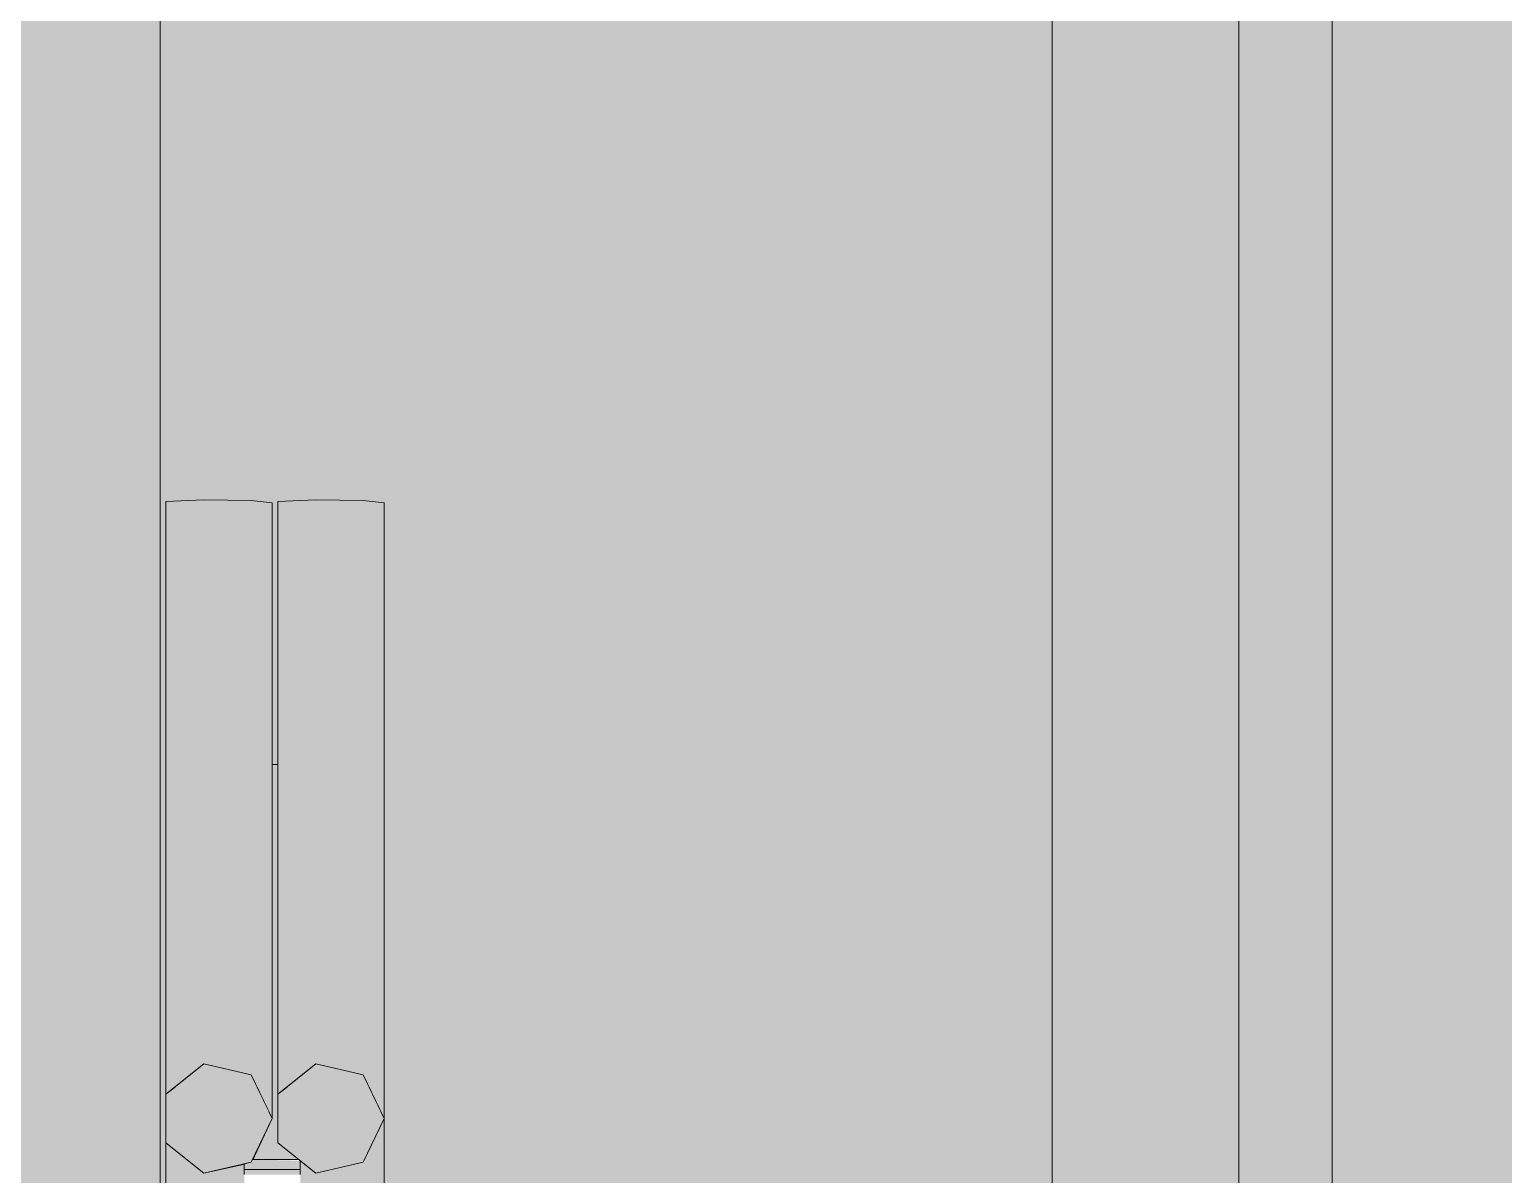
# Model space of a CAD drawing. Header units: centimetres. Extents: x -4381 to 5639, y -3920 to 4826.
# Drawn here: x 86.7718 to 87.1669, y 36.2226 to 36.5295 of the extents above; entities that cross this region are included whole.
import ezdxf
from ezdxf.xclip import XClip

# ---------------------------------------------------------------- set-up
doc = ezdxf.new("R2010")
doc.units = ezdxf.units.CM
doc.header["$MEASUREMENT"] = 0
doc.header["$XCLIPFRAME"] = 0
doc.set_wipeout_variables(frame=1)
doc.linetypes.add('Wipeout_Contour', pattern=[100, 0, -100])
for name, color, linetype in [('01- MOBILIER', 7, 'Continuous'), ('Drawing & Figure', 7, 'Continuous'), ('Structural - Bearing', 7, 'Continuous')]:
    doc.layers.add(name, color=color, linetype=linetype)
for name, color, linetype, lineweight in [('01- MOBILIER_Pen_No__1', 7, 'Continuous', 5), ('01- MOBILIER_Pen_No__101', 252, 'Continuous', 5), ('01- MOBILIER_Pen_No__2', 8, 'Continuous', 5), ('Structural - Bearing_Pen_No__1', 7, 'Continuous', 5)]:
    doc.layers.add(name, color=color, linetype=linetype, lineweight=lineweight)
for name, color, linetype, lineweight, true_color in [('01- MOBILIER_Pen_No__102', 7, 'Continuous', 5, 0xcccccc), ('01- MOBILIER_Pen_No__112', 7, 'Continuous', 5, 0xd5aaaa), ('01- MOBILIER_Pen_No__178', 7, 'Continuous', 5, 0xbda888), ('01- MOBILIER_Pen_No__180', 7, 'Continuous', 5, 0xe2e3c6), ('01- MOBILIER_Pen_No__186', 7, 'Continuous', 5, 0xe8e8e8), ('Structural - Bearing_Pen_No__102', 7, 'Continuous', 5, 0xcccccc)]:
    doc.layers.add(name, color=color, linetype=linetype, lineweight=lineweight, true_color=true_color)

# ---------------------------------------------------------------- blocks, each defined once
blk = doc.blocks.new('Drawing_7_7', base_point=(-363.09186, 32.20361))
at = {"color": 254, "linetype": 'Wipeout_Contour', "lineweight": 0, "ltscale": 751.168155}
blk.add_wipeout([(84.26688, 38.80361), (84.26688, 35.70361), (84.81688, 35.70361), (84.81688, 38.70361), (87.81688, 38.70361), (87.81688, 35.70361), (87.96688, 35.70361), (87.96688, 38.80361)], dxfattribs=at).dxf.layer = 'Structural - Bearing'
at = {"color": 254, "linetype": 'Wipeout_Contour', "lineweight": 0, "ltscale": 2166.836388}
blk.add_wipeout([(87.71688, 38.60361), (86.34188, 38.60361), (86.34188, 36.55361), (86.80688, 36.55361), (86.80688, 36.10779), (86.7771, 36.10779), (86.77658, 36.10588), (86.80688, 36.10588), (86.80688, 36.10467), (86.80688, 36.00261), (86.80837, 36.00261), (86.80837, 36.40298), (86.81854, 36.40343), (86.83123, 36.40327), (86.83688, 36.40261), (86.83688, 36.33253), (86.83837, 36.33253), (86.83837, 36.40298), (86.84854, 36.40343), (86.86123, 36.40327), (86.86688, 36.40261), (86.86688, 35.80361), (87.71688, 35.80361)], dxfattribs=at).dxf.layer = 'Structural - Bearing'
at = {"layer": 'Structural - Bearing_Pen_No__102', "linetype": 'Continuous', "ltscale": 10}
blk.add_hatch(color=256, dxfattribs=at).paths.add_polyline_path([(87.71688, 38.60361), (86.34188, 38.60361), (86.34188, 36.55361), (86.80688, 36.55361), (86.80688, 36.10779), (86.7771, 36.10779), (86.77658, 36.10588), (86.80688, 36.10588), (86.80688, 36.10467), (86.80688, 36.00261), (86.80837, 36.00261), (86.80837, 36.40298), (86.81854, 36.40343), (86.83123, 36.40327), (86.83688, 36.40261), (86.83688, 36.33253), (86.83837, 36.33253), (86.83837, 36.40298), (86.84854, 36.40343), (86.86123, 36.40327), (86.86688, 36.40261), (86.86688, 35.80361), (87.71688, 35.80361)])
at = {"layer": 'Structural - Bearing_Pen_No__1', "linetype": 'Continuous', "ltscale": 10}
for p, q in [((87.04593, 36.14361), (87.04593, 38.60361)), ((87.09593, 38.60361), (87.09593, 36.14361)), ((87.12093, 36.14361), (87.12093, 38.60361))]:
    blk.add_line(p, q, dxfattribs=at)
at = {"color": 254, "linetype": 'Wipeout_Contour', "lineweight": 0, "ltscale": 375.166815}
blk.add_wipeout([(86.12688, 36.14108), (86.80688, 36.14108), (86.80688, 36.5295), (86.12688, 36.5295)], dxfattribs=at).dxf.layer = '01- MOBILIER'
at = {"color": 254, "linetype": 'Wipeout_Contour', "lineweight": 0, "ltscale": 752.178235}
blk.add_wipeout([(86.83688, 36.23761), (86.83159, 36.22663), (86.84397, 36.22663), (86.83837, 36.2311), (86.83837, 36.23536), (86.83837, 36.24412), (86.83837, 36.33253), (86.83688, 36.33253)], dxfattribs=at).dxf.layer = '01- MOBILIER'
at = {"color": 254, "linetype": 'Wipeout_Contour', "lineweight": 0, "ltscale": 376.291059}
blk.add_wipeout([(86.86123, 36.22588), (86.86123, 35.99934), (86.86688, 35.98761), (86.86688, 36.23761)], dxfattribs=at).dxf.layer = '01- MOBILIER'
at = {"color": 254, "linetype": 'Wipeout_Contour', "lineweight": 0, "ltscale": 376.361915}
blk.add_wipeout([(86.84438, 36.22398), (86.82938, 36.22398), (86.82938, 36.22261), (86.84438, 36.22261)], dxfattribs=at).dxf.layer = '01- MOBILIER'
at = {"layer": '01- MOBILIER_Pen_No__102', "linetype": 'Continuous', "ltscale": 10}
for points in [[(86.12688, 36.5295), (86.80688, 36.5295), (86.80688, 36.53444), (86.12688, 36.53444)], [(86.12688, 36.14108), (86.80688, 36.14108), (86.80688, 36.5295), (86.12688, 36.5295)]]:
    blk.add_hatch(color=256, dxfattribs=at).paths.add_polyline_path(points)
at = {"layer": '01- MOBILIER_Pen_No__180', "linetype": 'Continuous', "ltscale": 10}
for points in [[(86.83688, 36.23761), (86.83159, 36.22663), (86.84397, 36.22663), (86.83837, 36.2311), (86.83837, 36.23536), (86.83837, 36.24412), (86.83837, 36.33253), (86.83688, 36.33253)], [(86.86123, 36.22588), (86.86123, 35.99934), (86.86688, 35.98761), (86.86688, 36.23761)], [(86.84438, 36.22398), (86.82938, 36.22398), (86.82938, 36.22261), (86.84438, 36.22261)]]:
    blk.add_hatch(color=256, dxfattribs=at).paths.add_polyline_path(points)
at = {"layer": '01- MOBILIER_Pen_No__1', "linetype": 'Continuous', "ltscale": 10}
blk.add_line((86.80688, 36.5295), (86.80688, 36.53444), dxfattribs=at)
at = {"color": 254, "linetype": 'Wipeout_Contour', "lineweight": 0, "ltscale": 376.497386}
blk.add_wipeout([(86.86688, 36.23761), (86.86688, 36.24175), (86.86123, 36.25325), (86.86123, 36.24934)], dxfattribs=at).dxf.layer = '01- MOBILIER'
at = {"color": 254, "linetype": 'Wipeout_Contour', "lineweight": 0, "ltscale": 470.750468}
blk.add_wipeout([(86.82938, 36.22546), (86.82938, 36.22398), (86.84438, 36.22398), (86.84438, 36.22631), (86.83159, 36.22663)], dxfattribs=at).dxf.layer = '01- MOBILIER'
at = {"color": 254, "linetype": 'Wipeout_Contour', "lineweight": 0, "ltscale": 1034.423032}
blk.add_wipeout([(86.84854, 36.08041), (86.84854, 36.07751), (86.85938, 36.07751), (86.85938, 36.00261), (86.84854, 36.00261), (86.86123, 35.99934), (86.86123, 36.22588), (86.84854, 36.22299), (86.84854, 36.14872), (86.85938, 36.14872), (86.85938, 36.08041)], dxfattribs=at).dxf.layer = '01- MOBILIER'
at = {"layer": '01- MOBILIER_Pen_No__180', "linetype": 'Continuous', "ltscale": 10}
blk.add_hatch(color=256, dxfattribs=at).paths.add_polyline_path([(86.84854, 36.08041), (86.84854, 36.07751), (86.85938, 36.07751), (86.85938, 36.00261), (86.84854, 36.00261), (86.86123, 35.99934), (86.86123, 36.22588), (86.84854, 36.22299), (86.84854, 36.14872), (86.85938, 36.14872), (86.85938, 36.08041)])
at = {"layer": '01- MOBILIER_Pen_No__186', "linetype": 'Continuous', "ltscale": 10}
for points in [[(86.86688, 36.23761), (86.86688, 36.24175), (86.86123, 36.25325), (86.86123, 36.24934)], [(86.82938, 36.22546), (86.82938, 36.22398), (86.84438, 36.22398), (86.84438, 36.22631), (86.83159, 36.22663)]]:
    blk.add_hatch(color=256, dxfattribs=at).paths.add_polyline_path(points)
at = {"color": 254, "linetype": 'Wipeout_Contour', "lineweight": 0, "ltscale": 376.473059}
blk.add_wipeout([(86.86123, 36.24934), (86.86123, 36.25325), (86.84854, 36.2561), (86.84854, 36.25224)], dxfattribs=at).dxf.layer = '01- MOBILIER'
at = {"color": 254, "linetype": 'Wipeout_Contour', "lineweight": 0, "ltscale": 469.953584}
blk.add_wipeout([(86.81854, 36.22299), (86.81854, 36.00261), (86.82938, 36.00261), (86.82938, 36.22398), (86.82938, 36.22546)], dxfattribs=at).dxf.layer = '01- MOBILIER'
at = {"color": 254, "linetype": 'Wipeout_Contour', "lineweight": 0, "ltscale": 376.324005}
blk.add_wipeout([(86.84438, 36.14872), (86.84854, 36.14872), (86.84854, 36.22299), (86.84438, 36.22631)], dxfattribs=at).dxf.layer = '01- MOBILIER'
at = {"layer": '01- MOBILIER_Pen_No__180', "linetype": 'Continuous', "ltscale": 10}
blk.add_hatch(color=256, dxfattribs=at).paths.add_polyline_path([(86.81854, 36.22299), (86.81854, 36.00261), (86.82938, 36.00261), (86.82938, 36.22398), (86.82938, 36.22546)])
at = {"layer": '01- MOBILIER_Pen_No__186', "linetype": 'Continuous', "ltscale": 10}
blk.add_hatch(color=256, dxfattribs=at).paths.add_polyline_path([(86.86123, 36.24934), (86.86123, 36.25325), (86.84854, 36.2561), (86.84854, 36.25224)])
at = {"layer": '01- MOBILIER_Pen_No__2', "linetype": 'Continuous', "ltscale": 10}
blk.add_hatch(color=256, dxfattribs=at).paths.add_polyline_path([(86.84438, 36.14872), (86.84854, 36.14872), (86.84854, 36.22299), (86.84438, 36.22631)])
at = {"color": 254, "linetype": 'Wipeout_Contour', "lineweight": 0, "ltscale": 376.519227}
blk.add_wipeout([(86.86688, 36.24175), (86.86688, 36.25395), (86.86123, 36.26458), (86.86123, 36.25325)], dxfattribs=at).dxf.layer = '01- MOBILIER'
at = {"color": 254, "linetype": 'Wipeout_Contour', "lineweight": 0, "ltscale": 376.433053}
blk.add_wipeout([(86.84854, 36.25224), (86.84854, 36.2561), (86.83837, 36.24813), (86.83837, 36.24412)], dxfattribs=at).dxf.layer = '01- MOBILIER'
at = {"color": 254, "linetype": 'Wipeout_Contour', "lineweight": 0, "ltscale": 376.395593}
blk.add_wipeout([(86.83837, 36.2311), (86.84854, 36.22299), (86.84854, 36.2274), (86.83837, 36.23536)], dxfattribs=at).dxf.layer = '01- MOBILIER'
at = {"color": 254, "linetype": 'Wipeout_Contour', "lineweight": 0, "ltscale": 376.094122}
blk.add_wipeout([(86.80837, 36.00261), (86.81854, 36.00261), (86.81854, 36.22299), (86.80837, 36.2311)], dxfattribs=at).dxf.layer = '01- MOBILIER'
at = {"layer": '01- MOBILIER', "linetype": 'Continuous', "lineweight": 0, "ltscale": 10, "true_color": 0xffffff}
blk.add_hatch(color=7, dxfattribs=at).paths.add_polyline_path([(86.83837, 36.2311), (86.84854, 36.22299), (86.84854, 36.2274), (86.83837, 36.23536)])
at = {"layer": '01- MOBILIER_Pen_No__178', "linetype": 'Continuous', "ltscale": 10}
blk.add_hatch(color=256, dxfattribs=at).paths.add_polyline_path([(86.84854, 36.25224), (86.84854, 36.2561), (86.83837, 36.24813), (86.83837, 36.24412)])
at = {"layer": '01- MOBILIER_Pen_No__186', "linetype": 'Continuous', "ltscale": 10}
blk.add_hatch(color=256, dxfattribs=at).paths.add_polyline_path([(86.86688, 36.24175), (86.86688, 36.25395), (86.86123, 36.26458), (86.86123, 36.25325)])
at = {"layer": '01- MOBILIER_Pen_No__2', "linetype": 'Continuous', "ltscale": 10}
blk.add_hatch(color=256, dxfattribs=at).paths.add_polyline_path([(86.80837, 36.00261), (86.81854, 36.00261), (86.81854, 36.22299), (86.80837, 36.2311)])
at = {"layer": '01- MOBILIER_Pen_No__1', "linetype": 'Continuous', "ltscale": 10}
blk.add_line((86.84438, 36.22261), (86.84438, 36.22398), dxfattribs=at)
at = {"color": 254, "linetype": 'Wipeout_Contour', "lineweight": 0, "ltscale": 376.489142}
blk.add_wipeout([(86.86123, 36.25325), (86.86123, 36.26458), (86.84854, 36.26721), (86.84854, 36.2561)], dxfattribs=at).dxf.layer = '01- MOBILIER'
at = {"color": 254, "linetype": 'Wipeout_Contour', "lineweight": 0, "ltscale": 376.284848}
blk.add_wipeout([(86.80837, 36.2311), (86.81854, 36.22299), (86.81854, 36.2274), (86.80837, 36.23536)], dxfattribs=at).dxf.layer = '01- MOBILIER'
at = {"color": 254, "linetype": 'Wipeout_Contour', "lineweight": 0, "ltscale": 376.435778}
blk.add_wipeout([(86.84854, 36.22299), (86.86123, 36.22588), (86.86123, 36.23024), (86.84854, 36.2274)], dxfattribs=at).dxf.layer = '01- MOBILIER'
at = {"layer": '01- MOBILIER', "linetype": 'Continuous', "lineweight": 0, "ltscale": 10, "true_color": 0xffffff}
for points in [[(86.86123, 36.25325), (86.86123, 36.26458), (86.84854, 36.26721), (86.84854, 36.2561)], [(86.80837, 36.2311), (86.81854, 36.22299), (86.81854, 36.2274), (86.80837, 36.23536)]]:
    blk.add_hatch(color=7, dxfattribs=at).paths.add_polyline_path(points)
at = {"layer": '01- MOBILIER_Pen_No__180', "linetype": 'Continuous', "ltscale": 10}
blk.add_hatch(color=256, dxfattribs=at).paths.add_polyline_path([(86.84854, 36.22299), (86.86123, 36.22588), (86.86123, 36.23024), (86.84854, 36.2274)])
at = {"color": 254, "linetype": 'Wipeout_Contour', "lineweight": 0, "ltscale": 376.547654}
blk.add_wipeout([(86.86688, 36.25395), (86.86688, 36.27361), (86.86123, 36.28284), (86.86123, 36.26458)], dxfattribs=at).dxf.layer = '01- MOBILIER'
at = {"color": 254, "linetype": 'Wipeout_Contour', "lineweight": 0, "ltscale": 376.450915}
blk.add_wipeout([(86.84854, 36.2561), (86.84854, 36.26721), (86.83837, 36.25985), (86.83837, 36.24813)], dxfattribs=at).dxf.layer = '01- MOBILIER'
at = {"color": 254, "linetype": 'Wipeout_Contour', "lineweight": 0, "ltscale": 376.705342}
blk.add_wipeout([(86.86123, 36.23024), (86.86123, 36.22588), (86.86688, 36.23761), (86.86588, 36.2397)], dxfattribs=at).dxf.layer = '01- MOBILIER'
at = {"color": 254, "linetype": 'Wipeout_Contour', "lineweight": 0, "ltscale": 376.325032}
blk.add_wipeout([(86.81854, 36.22299), (86.83123, 36.22588), (86.83123, 36.23024), (86.81854, 36.2274)], dxfattribs=at).dxf.layer = '01- MOBILIER'
at = {"layer": '01- MOBILIER_Pen_No__101', "linetype": 'Continuous', "ltscale": 10}
blk.add_hatch(color=256, dxfattribs=at).paths.add_polyline_path([(86.86123, 36.23024), (86.86123, 36.22588), (86.86688, 36.23761), (86.86588, 36.2397)])
at = {"layer": '01- MOBILIER_Pen_No__112', "linetype": 'Continuous', "ltscale": 10}
blk.add_hatch(color=256, dxfattribs=at).paths.add_polyline_path([(86.84854, 36.2561), (86.84854, 36.26721), (86.83837, 36.25985), (86.83837, 36.24813)])
at = {"layer": '01- MOBILIER_Pen_No__180', "linetype": 'Continuous', "ltscale": 10}
blk.add_hatch(color=256, dxfattribs=at).paths.add_polyline_path([(86.81854, 36.22299), (86.83123, 36.22588), (86.83123, 36.23024), (86.81854, 36.2274)])
at = {"layer": '01- MOBILIER_Pen_No__186', "linetype": 'Continuous', "ltscale": 10}
blk.add_hatch(color=256, dxfattribs=at).paths.add_polyline_path([(86.86688, 36.25395), (86.86688, 36.27361), (86.86123, 36.28284), (86.86123, 36.26458)])
at = {"color": 254, "linetype": 'Wipeout_Contour', "lineweight": 0, "ltscale": 376.513023}
blk.add_wipeout([(86.86123, 36.26458), (86.86123, 36.28284), (86.84854, 36.28512), (86.84854, 36.26721)], dxfattribs=at).dxf.layer = '01- MOBILIER'
at = {"color": 254, "linetype": 'Wipeout_Contour', "lineweight": 0, "ltscale": 470.933948}
blk.add_wipeout([(86.83837, 36.24412), (86.83837, 36.23536), (86.84854, 36.2274), (86.84854, 36.24069), (86.84095, 36.24618)], dxfattribs=at).dxf.layer = '01- MOBILIER'
at = {"layer": '01- MOBILIER', "linetype": 'Continuous', "lineweight": 0, "ltscale": 10, "true_color": 0xffffff}
for points in [[(86.86123, 36.26458), (86.86123, 36.28284), (86.84854, 36.28512), (86.84854, 36.26721)], [(86.83837, 36.24412), (86.83837, 36.23536), (86.84854, 36.2274), (86.84854, 36.24069), (86.84095, 36.24618)]]:
    blk.add_hatch(color=7, dxfattribs=at).paths.add_polyline_path(points)
at = {"layer": '01- MOBILIER_Pen_No__1', "linetype": 'Continuous', "ltscale": 10}
blk.add_line((86.84438, 36.22398), (86.84438, 36.22631), dxfattribs=at)
at = {"color": 254, "linetype": 'Wipeout_Contour', "lineweight": 0, "ltscale": 376.585135}
blk.add_wipeout([(86.86688, 36.27361), (86.86688, 36.29974), (86.86123, 36.30709), (86.86123, 36.28284)], dxfattribs=at).dxf.layer = '01- MOBILIER'
at = {"color": 254, "linetype": 'Wipeout_Contour', "lineweight": 0, "ltscale": 376.476397}
blk.add_wipeout([(86.84854, 36.26721), (86.84854, 36.28512), (86.83837, 36.27873), (86.83837, 36.25985)], dxfattribs=at).dxf.layer = '01- MOBILIER'
at = {"color": 254, "linetype": 'Wipeout_Contour', "lineweight": 0, "ltscale": 376.386645}
blk.add_wipeout([(86.83688, 36.23761), (86.83688, 36.24175), (86.83123, 36.25325), (86.83123, 36.24934)], dxfattribs=at).dxf.layer = '01- MOBILIER'
at = {"color": 254, "linetype": 'Wipeout_Contour', "lineweight": 0, "ltscale": 376.451605}
blk.add_wipeout([(86.84854, 36.2274), (86.86123, 36.23024), (86.86123, 36.24332), (86.84854, 36.24069)], dxfattribs=at).dxf.layer = '01- MOBILIER'
at = {"layer": '01- MOBILIER_Pen_No__112', "linetype": 'Continuous', "ltscale": 10}
blk.add_hatch(color=256, dxfattribs=at).paths.add_polyline_path([(86.84854, 36.26721), (86.84854, 36.28512), (86.83837, 36.27873), (86.83837, 36.25985)])
at = {"layer": '01- MOBILIER_Pen_No__186', "linetype": 'Continuous', "ltscale": 10}
for points in [[(86.86688, 36.27361), (86.86688, 36.29974), (86.86123, 36.30709), (86.86123, 36.28284)], [(86.83688, 36.23761), (86.83688, 36.24175), (86.83123, 36.25325), (86.83123, 36.24934)], [(86.84854, 36.2274), (86.86123, 36.23024), (86.86123, 36.24332), (86.84854, 36.24069)]]:
    blk.add_hatch(color=256, dxfattribs=at).paths.add_polyline_path(points)
at = {"layer": '01- MOBILIER_Pen_No__1', "linetype": 'Continuous', "ltscale": 10}
for p, q in [((86.86688, 36.25395), (86.86688, 36.27361)), ((86.84854, 36.22299), (86.86123, 36.22588))]:
    blk.add_line(p, q, dxfattribs=at)
at = {"color": 254, "linetype": 'Wipeout_Contour', "lineweight": 0, "ltscale": 376.546218}
blk.add_wipeout([(86.86123, 36.28284), (86.86123, 36.30709), (86.84854, 36.30891), (86.84854, 36.28512)], dxfattribs=at).dxf.layer = '01- MOBILIER'
at = {"color": 254, "linetype": 'Wipeout_Contour', "lineweight": 0, "ltscale": 376.362322}
blk.add_wipeout([(86.83123, 36.24934), (86.83123, 36.25325), (86.81854, 36.2561), (86.81854, 36.25224)], dxfattribs=at).dxf.layer = '01- MOBILIER'
at = {"color": 254, "linetype": 'Wipeout_Contour', "lineweight": 0, "ltscale": 281.851439}
blk.add_wipeout([(86.84854, 36.25224), (86.84095, 36.24618), (86.84854, 36.24069)], dxfattribs=at).dxf.layer = '01- MOBILIER'
at = {"color": 254, "linetype": 'Wipeout_Contour', "lineweight": 0, "ltscale": 377.261158}
blk.add_wipeout([(86.86123, 36.24332), (86.86123, 36.23024), (86.86588, 36.2397), (86.86276, 36.24618)], dxfattribs=at).dxf.layer = '01- MOBILIER'
at = {"color": 254, "linetype": 'Wipeout_Contour', "lineweight": 0, "ltscale": 376.594606}
blk.add_wipeout([(86.83123, 36.23024), (86.83123, 36.22588), (86.83688, 36.23761), (86.83588, 36.2397)], dxfattribs=at).dxf.layer = '01- MOBILIER'
at = {"layer": '01- MOBILIER', "linetype": 'Continuous', "lineweight": 0, "ltscale": 10, "true_color": 0xffffff}
for points in [[(86.86123, 36.28284), (86.86123, 36.30709), (86.84854, 36.30891), (86.84854, 36.28512)], [(86.84854, 36.25224), (86.84095, 36.24618), (86.84854, 36.24069)]]:
    blk.add_hatch(color=7, dxfattribs=at).paths.add_polyline_path(points)
at = {"layer": '01- MOBILIER_Pen_No__101', "linetype": 'Continuous', "ltscale": 10}
blk.add_hatch(color=256, dxfattribs=at).paths.add_polyline_path([(86.83123, 36.23024), (86.83123, 36.22588), (86.83688, 36.23761), (86.83588, 36.2397)])
at = {"layer": '01- MOBILIER_Pen_No__186', "linetype": 'Continuous', "ltscale": 10}
blk.add_hatch(color=256, dxfattribs=at).paths.add_polyline_path([(86.83123, 36.24934), (86.83123, 36.25325), (86.81854, 36.2561), (86.81854, 36.25224)])
at = {"layer": '01- MOBILIER_Pen_No__2', "linetype": 'Continuous', "ltscale": 10}
blk.add_hatch(color=256, dxfattribs=at).paths.add_polyline_path([(86.86123, 36.24332), (86.86123, 36.23024), (86.86588, 36.2397), (86.86276, 36.24618)])
at = {"layer": '01- MOBILIER_Pen_No__1', "linetype": 'Continuous', "ltscale": 10}
for p, q in [((86.86688, 36.24175), (86.86688, 36.25395)), ((86.86688, 36.23761), (86.86688, 36.24175)), ((86.86123, 36.22588), (86.86688, 36.23761)), ((86.86688, 35.9169), (86.86688, 36.23761)), ((86.83837, 36.2311), (86.84854, 36.22299)), ((86.82938, 36.22261), (86.82938, 36.22398)), ((86.84438, 36.22398), (86.82938, 36.22398))]:
    blk.add_line(p, q, dxfattribs=at)
at = {"color": 254, "linetype": 'Wipeout_Contour', "lineweight": 0, "ltscale": 376.630697}
blk.add_wipeout([(86.86688, 36.29974), (86.86688, 36.33102), (86.86123, 36.33614), (86.86123, 36.30709)], dxfattribs=at).dxf.layer = '01- MOBILIER'
at = {"color": 254, "linetype": 'Wipeout_Contour', "lineweight": 0, "ltscale": 376.511164}
blk.add_wipeout([(86.84854, 36.28512), (86.84854, 36.30891), (86.83837, 36.30382), (86.83837, 36.27873)], dxfattribs=at).dxf.layer = '01- MOBILIER'
at = {"color": 254, "linetype": 'Wipeout_Contour', "lineweight": 0, "ltscale": 376.408492}
blk.add_wipeout([(86.83688, 36.24175), (86.83688, 36.25395), (86.83123, 36.26458), (86.83123, 36.25325)], dxfattribs=at).dxf.layer = '01- MOBILIER'
at = {"color": 254, "linetype": 'Wipeout_Contour', "lineweight": 0, "ltscale": 376.32232}
blk.add_wipeout([(86.81854, 36.25224), (86.81854, 36.2561), (86.80837, 36.24813), (86.80837, 36.24412)], dxfattribs=at).dxf.layer = '01- MOBILIER'
at = {"color": 254, "linetype": 'Wipeout_Contour', "lineweight": 0, "ltscale": 376.453245}
blk.add_wipeout([(86.84854, 36.24069), (86.86123, 36.24332), (86.86123, 36.24934), (86.84854, 36.25224)], dxfattribs=at).dxf.layer = '01- MOBILIER'
at = {"layer": '01- MOBILIER_Pen_No__112', "linetype": 'Continuous', "ltscale": 10}
blk.add_hatch(color=256, dxfattribs=at).paths.add_polyline_path([(86.84854, 36.28512), (86.84854, 36.30891), (86.83837, 36.30382), (86.83837, 36.27873)])
at = {"layer": '01- MOBILIER_Pen_No__178', "linetype": 'Continuous', "ltscale": 10}
blk.add_hatch(color=256, dxfattribs=at).paths.add_polyline_path([(86.81854, 36.25224), (86.81854, 36.2561), (86.80837, 36.24813), (86.80837, 36.24412)])
at = {"layer": '01- MOBILIER_Pen_No__186', "linetype": 'Continuous', "ltscale": 10}
for points in [[(86.86688, 36.29974), (86.86688, 36.33102), (86.86123, 36.33614), (86.86123, 36.30709)], [(86.83688, 36.24175), (86.83688, 36.25395), (86.83123, 36.26458), (86.83123, 36.25325)], [(86.84854, 36.24069), (86.86123, 36.24332), (86.86123, 36.24934), (86.84854, 36.25224)]]:
    blk.add_hatch(color=256, dxfattribs=at).paths.add_polyline_path(points)
at = {"layer": '01- MOBILIER_Pen_No__1', "linetype": 'Continuous', "ltscale": 10}
for p, q in [((86.86688, 36.27361), (86.86688, 36.29974)), ((86.83837, 36.24412), (86.83837, 36.24813)), ((86.83837, 36.24412), (86.83837, 36.2311))]:
    blk.add_line(p, q, dxfattribs=at)
at = {"color": 254, "linetype": 'Wipeout_Contour', "lineweight": 0, "ltscale": 376.58746}
blk.add_wipeout([(86.86123, 36.30709), (86.86123, 36.33614), (86.84854, 36.33741), (86.84854, 36.30891)], dxfattribs=at).dxf.layer = '01- MOBILIER'
at = {"color": 254, "linetype": 'Wipeout_Contour', "lineweight": 0, "ltscale": 376.37841}
blk.add_wipeout([(86.83123, 36.25325), (86.83123, 36.26458), (86.81854, 36.26721), (86.81854, 36.2561)], dxfattribs=at).dxf.layer = '01- MOBILIER'
at = {"color": 254, "linetype": 'Wipeout_Contour', "lineweight": 0, "ltscale": 282.817663}
blk.add_wipeout([(86.86123, 36.24332), (86.86276, 36.24618), (86.86123, 36.24934)], dxfattribs=at).dxf.layer = '01- MOBILIER'
at = {"layer": '01- MOBILIER', "linetype": 'Continuous', "lineweight": 0, "ltscale": 10, "true_color": 0xffffff}
blk.add_hatch(color=7, dxfattribs=at).paths.add_polyline_path([(86.83123, 36.25325), (86.83123, 36.26458), (86.81854, 36.26721), (86.81854, 36.2561)])
at = {"layer": '01- MOBILIER_Pen_No__186', "linetype": 'Continuous', "ltscale": 10}
blk.add_hatch(color=256, dxfattribs=at).paths.add_polyline_path([(86.86123, 36.30709), (86.86123, 36.33614), (86.84854, 36.33741), (86.84854, 36.30891)])
at = {"layer": '01- MOBILIER_Pen_No__2', "linetype": 'Continuous', "ltscale": 10}
blk.add_hatch(color=256, dxfattribs=at).paths.add_polyline_path([(86.86123, 36.24332), (86.86276, 36.24618), (86.86123, 36.24934)])
at = {"layer": '01- MOBILIER_Pen_No__1', "linetype": 'Continuous', "ltscale": 10}
for p, q in [((86.86123, 36.24934), (86.84854, 36.25224)), ((86.86688, 36.23761), (86.86123, 36.24934))]:
    blk.add_line(p, q, dxfattribs=at)
at = {"color": 254, "linetype": 'Wipeout_Contour', "lineweight": 0, "ltscale": 376.682591}
blk.add_wipeout([(86.86688, 36.33102), (86.86688, 36.3659), (86.86123, 36.36852), (86.86123, 36.33614)], dxfattribs=at).dxf.layer = '01- MOBILIER'
at = {"color": 254, "linetype": 'Wipeout_Contour', "lineweight": 0, "ltscale": 376.553996}
blk.add_wipeout([(86.84854, 36.30891), (86.84854, 36.33741), (86.83837, 36.33386), (86.83837, 36.30382)], dxfattribs=at).dxf.layer = '01- MOBILIER'
at = {"color": 254, "linetype": 'Wipeout_Contour', "lineweight": 0, "ltscale": 376.436928}
blk.add_wipeout([(86.83688, 36.25395), (86.83688, 36.27361), (86.83123, 36.28284), (86.83123, 36.26458)], dxfattribs=at).dxf.layer = '01- MOBILIER'
at = {"color": 254, "linetype": 'Wipeout_Contour', "lineweight": 0, "ltscale": 376.340187}
blk.add_wipeout([(86.81854, 36.2561), (86.81854, 36.26721), (86.80837, 36.25985), (86.80837, 36.24813)], dxfattribs=at).dxf.layer = '01- MOBILIER'
at = {"layer": '01- MOBILIER_Pen_No__112', "linetype": 'Continuous', "ltscale": 10}
blk.add_hatch(color=256, dxfattribs=at).paths.add_polyline_path([(86.81854, 36.2561), (86.81854, 36.26721), (86.80837, 36.25985), (86.80837, 36.24813)])
at = {"layer": '01- MOBILIER_Pen_No__178', "linetype": 'Continuous', "ltscale": 10}
blk.add_hatch(color=256, dxfattribs=at).paths.add_polyline_path([(86.84854, 36.30891), (86.84854, 36.33741), (86.83837, 36.33386), (86.83837, 36.30382)])
at = {"layer": '01- MOBILIER_Pen_No__186', "linetype": 'Continuous', "ltscale": 10}
for points in [[(86.86688, 36.33102), (86.86688, 36.3659), (86.86123, 36.36852), (86.86123, 36.33614)], [(86.83688, 36.25395), (86.83688, 36.27361), (86.83123, 36.28284), (86.83123, 36.26458)]]:
    blk.add_hatch(color=256, dxfattribs=at).paths.add_polyline_path(points)
at = {"layer": '01- MOBILIER_Pen_No__1', "linetype": 'Continuous', "ltscale": 10}
for p, q in [((86.86688, 36.29974), (86.86688, 36.33102)), ((86.83837, 36.24813), (86.83837, 36.25985)), ((86.84854, 36.25224), (86.83837, 36.24412))]:
    blk.add_line(p, q, dxfattribs=at)
at = {"color": 254, "linetype": 'Wipeout_Contour', "lineweight": 0, "ltscale": 376.634844}
blk.add_wipeout([(86.86123, 36.33614), (86.86123, 36.36852), (86.84854, 36.36917), (86.84854, 36.33741)], dxfattribs=at).dxf.layer = '01- MOBILIER'
at = {"color": 254, "linetype": 'Wipeout_Contour', "lineweight": 0, "ltscale": 376.402299}
blk.add_wipeout([(86.83123, 36.26458), (86.83123, 36.28284), (86.81854, 36.28512), (86.81854, 36.26721)], dxfattribs=at).dxf.layer = '01- MOBILIER'
at = {"color": 254, "linetype": 'Wipeout_Contour', "lineweight": 0, "ltscale": 470.795569}
blk.add_wipeout([(86.80837, 36.24412), (86.80837, 36.23536), (86.81854, 36.2274), (86.81854, 36.24069), (86.81095, 36.24618)], dxfattribs=at).dxf.layer = '01- MOBILIER'
at = {"layer": '01- MOBILIER', "linetype": 'Continuous', "lineweight": 0, "ltscale": 10, "true_color": 0xffffff}
for points in [[(86.83123, 36.26458), (86.83123, 36.28284), (86.81854, 36.28512), (86.81854, 36.26721)], [(86.80837, 36.24412), (86.80837, 36.23536), (86.81854, 36.2274), (86.81854, 36.24069), (86.81095, 36.24618)]]:
    blk.add_hatch(color=7, dxfattribs=at).paths.add_polyline_path(points)
at = {"layer": '01- MOBILIER_Pen_No__186', "linetype": 'Continuous', "ltscale": 10}
blk.add_hatch(color=256, dxfattribs=at).paths.add_polyline_path([(86.86123, 36.33614), (86.86123, 36.36852), (86.84854, 36.36917), (86.84854, 36.33741)])
at = {"layer": '01- MOBILIER_Pen_No__1', "linetype": 'Continuous', "ltscale": 10}
for p, q in [((86.80837, 36.24412), (86.80837, 36.24813)), ((86.80837, 36.24412), (86.80837, 36.2311)), ((86.80837, 36.00261), (86.80837, 36.2311))]:
    blk.add_line(p, q, dxfattribs=at)
at = {"color": 254, "linetype": 'Wipeout_Contour', "lineweight": 0, "ltscale": 376.731492}
blk.add_wipeout([(86.86688, 36.3659), (86.86688, 36.40261), (86.86123, 36.40327), (86.86123, 36.36852)], dxfattribs=at).dxf.layer = '01- MOBILIER'
at = {"color": 254, "linetype": 'Wipeout_Contour', "lineweight": 0, "ltscale": 376.603032}
blk.add_wipeout([(86.84854, 36.33741), (86.84854, 36.36917), (86.83837, 36.36735), (86.83837, 36.33386)], dxfattribs=at).dxf.layer = '01- MOBILIER'
at = {"color": 254, "linetype": 'Wipeout_Contour', "lineweight": 0, "ltscale": 376.47442}
blk.add_wipeout([(86.83688, 36.27361), (86.83688, 36.29974), (86.83123, 36.30709), (86.83123, 36.28284)], dxfattribs=at).dxf.layer = '01- MOBILIER'
at = {"color": 254, "linetype": 'Wipeout_Contour', "lineweight": 0, "ltscale": 376.365676}
blk.add_wipeout([(86.81854, 36.26721), (86.81854, 36.28512), (86.80837, 36.27873), (86.80837, 36.25985)], dxfattribs=at).dxf.layer = '01- MOBILIER'
at = {"color": 254, "linetype": 'Wipeout_Contour', "lineweight": 0, "ltscale": 376.340862}
blk.add_wipeout([(86.81854, 36.2274), (86.83123, 36.23024), (86.83123, 36.24332), (86.81854, 36.24069)], dxfattribs=at).dxf.layer = '01- MOBILIER'
at = {"layer": '01- MOBILIER_Pen_No__112', "linetype": 'Continuous', "ltscale": 10}
blk.add_hatch(color=256, dxfattribs=at).paths.add_polyline_path([(86.81854, 36.26721), (86.81854, 36.28512), (86.80837, 36.27873), (86.80837, 36.25985)])
at = {"layer": '01- MOBILIER_Pen_No__178', "linetype": 'Continuous', "ltscale": 10}
blk.add_hatch(color=256, dxfattribs=at).paths.add_polyline_path([(86.84854, 36.33741), (86.84854, 36.36917), (86.83837, 36.36735), (86.83837, 36.33386)])
at = {"layer": '01- MOBILIER_Pen_No__186', "linetype": 'Continuous', "ltscale": 10}
for points in [[(86.86688, 36.3659), (86.86688, 36.40261), (86.86123, 36.40327), (86.86123, 36.36852)], [(86.83688, 36.27361), (86.83688, 36.29974), (86.83123, 36.30709), (86.83123, 36.28284)], [(86.81854, 36.2274), (86.83123, 36.23024), (86.83123, 36.24332), (86.81854, 36.24069)]]:
    blk.add_hatch(color=256, dxfattribs=at).paths.add_polyline_path(points)
at = {"layer": '01- MOBILIER_Pen_No__1', "linetype": 'Continuous', "ltscale": 10}
for p, q in [((86.86688, 36.3659), (86.86688, 36.40261)), ((86.86688, 36.33102), (86.86688, 36.3659)), ((86.83837, 36.25985), (86.83837, 36.27873)), ((86.83688, 36.25395), (86.83688, 36.27361)), ((86.80837, 36.24813), (86.80837, 36.25985)), ((86.80837, 36.2311), (86.81854, 36.22299)), ((86.81854, 36.22299), (86.83123, 36.22588)), ((86.82938, 36.22398), (86.82938, 36.22546)), ((86.84397, 36.22663), (86.8316, 36.22663))]:
    blk.add_line(p, q, dxfattribs=at)
at = {"color": 254, "linetype": 'Wipeout_Contour', "lineweight": 0, "ltscale": 376.684657}
blk.add_wipeout([(86.86123, 36.36852), (86.86123, 36.40327), (86.84854, 36.40343), (86.84854, 36.36917)], dxfattribs=at).dxf.layer = '01- MOBILIER'
at = {"color": 254, "linetype": 'Wipeout_Contour', "lineweight": 0, "ltscale": 376.435503}
blk.add_wipeout([(86.83123, 36.28284), (86.83123, 36.30709), (86.81854, 36.30891), (86.81854, 36.28512)], dxfattribs=at).dxf.layer = '01- MOBILIER'
at = {"color": 254, "linetype": 'Wipeout_Contour', "lineweight": 0, "ltscale": 281.768407}
blk.add_wipeout([(86.81854, 36.25224), (86.81095, 36.24618), (86.81854, 36.24069)], dxfattribs=at).dxf.layer = '01- MOBILIER'
at = {"color": 254, "linetype": 'Wipeout_Contour', "lineweight": 0, "ltscale": 377.150429}
blk.add_wipeout([(86.83123, 36.24332), (86.83123, 36.23024), (86.83588, 36.2397), (86.83276, 36.24618)], dxfattribs=at).dxf.layer = '01- MOBILIER'
at = {"layer": '01- MOBILIER', "linetype": 'Continuous', "lineweight": 0, "ltscale": 10, "true_color": 0xffffff}
for points in [[(86.83123, 36.28284), (86.83123, 36.30709), (86.81854, 36.30891), (86.81854, 36.28512)], [(86.81854, 36.25224), (86.81095, 36.24618), (86.81854, 36.24069)]]:
    blk.add_hatch(color=7, dxfattribs=at).paths.add_polyline_path(points)
at = {"layer": '01- MOBILIER_Pen_No__180', "linetype": 'Continuous', "ltscale": 10}
blk.add_hatch(color=256, dxfattribs=at).paths.add_polyline_path([(86.86123, 36.36852), (86.86123, 36.40327), (86.84854, 36.40343), (86.84854, 36.36917)])
at = {"layer": '01- MOBILIER_Pen_No__2', "linetype": 'Continuous', "ltscale": 10}
blk.add_hatch(color=256, dxfattribs=at).paths.add_polyline_path([(86.83123, 36.24332), (86.83123, 36.23024), (86.83588, 36.2397), (86.83276, 36.24618)])
at = {"layer": '01- MOBILIER_Pen_No__1', "linetype": 'Continuous', "ltscale": 10}
for p, q in [((86.86688, 36.40261), (86.86123, 36.40327)), ((86.83688, 36.24175), (86.83688, 36.25395)), ((86.83688, 36.23761), (86.83688, 36.24175)), ((86.83123, 36.22588), (86.83688, 36.23761))]:
    blk.add_line(p, q, dxfattribs=at)
at = {"color": 254, "linetype": 'Wipeout_Contour', "lineweight": 0, "ltscale": 376.651118}
blk.add_wipeout([(86.84854, 36.36917), (86.84854, 36.40343), (86.83837, 36.40298), (86.83837, 36.36735)], dxfattribs=at).dxf.layer = '01- MOBILIER'
at = {"color": 254, "linetype": 'Wipeout_Contour', "lineweight": 0, "ltscale": 376.519995}
blk.add_wipeout([(86.83688, 36.29974), (86.83688, 36.33102), (86.83123, 36.33614), (86.83123, 36.30709)], dxfattribs=at).dxf.layer = '01- MOBILIER'
at = {"color": 254, "linetype": 'Wipeout_Contour', "lineweight": 0, "ltscale": 376.400454}
blk.add_wipeout([(86.81854, 36.28512), (86.81854, 36.30891), (86.80837, 36.30382), (86.80837, 36.27873)], dxfattribs=at).dxf.layer = '01- MOBILIER'
at = {"color": 254, "linetype": 'Wipeout_Contour', "lineweight": 0, "ltscale": 376.342503}
blk.add_wipeout([(86.81854, 36.24069), (86.83123, 36.24332), (86.83123, 36.24934), (86.81854, 36.25224)], dxfattribs=at).dxf.layer = '01- MOBILIER'
at = {"layer": '01- MOBILIER_Pen_No__101', "linetype": 'Continuous', "ltscale": 10}
blk.add_hatch(color=256, dxfattribs=at).paths.add_polyline_path([(86.84854, 36.36917), (86.84854, 36.40343), (86.83837, 36.40298), (86.83837, 36.36735)])
at = {"layer": '01- MOBILIER_Pen_No__112', "linetype": 'Continuous', "ltscale": 10}
blk.add_hatch(color=256, dxfattribs=at).paths.add_polyline_path([(86.81854, 36.28512), (86.81854, 36.30891), (86.80837, 36.30382), (86.80837, 36.27873)])
at = {"layer": '01- MOBILIER_Pen_No__186', "linetype": 'Continuous', "ltscale": 10}
for points in [[(86.83688, 36.29974), (86.83688, 36.33102), (86.83123, 36.33614), (86.83123, 36.30709)], [(86.81854, 36.24069), (86.83123, 36.24332), (86.83123, 36.24934), (86.81854, 36.25224)]]:
    blk.add_hatch(color=256, dxfattribs=at).paths.add_polyline_path(points)
at = {"layer": '01- MOBILIER_Pen_No__1', "linetype": 'Continuous', "ltscale": 10}
for p, q in [((86.86123, 36.40327), (86.84854, 36.40343)), ((86.83837, 36.27873), (86.83837, 36.30382)), ((86.83688, 36.27361), (86.83688, 36.29974)), ((86.80837, 36.25985), (86.80837, 36.27873)), ((86.81854, 36.25224), (86.80837, 36.24412))]:
    blk.add_line(p, q, dxfattribs=at)
at = {"color": 254, "linetype": 'Wipeout_Contour', "lineweight": 0, "ltscale": 376.476757}
blk.add_wipeout([(86.83123, 36.30709), (86.83123, 36.33614), (86.81854, 36.33741), (86.81854, 36.30891)], dxfattribs=at).dxf.layer = '01- MOBILIER'
at = {"color": 254, "linetype": 'Wipeout_Contour', "lineweight": 0, "ltscale": 282.734581}
blk.add_wipeout([(86.83123, 36.24332), (86.83276, 36.24618), (86.83123, 36.24934)], dxfattribs=at).dxf.layer = '01- MOBILIER'
at = {"layer": '01- MOBILIER_Pen_No__186', "linetype": 'Continuous', "ltscale": 10}
blk.add_hatch(color=256, dxfattribs=at).paths.add_polyline_path([(86.83123, 36.30709), (86.83123, 36.33614), (86.81854, 36.33741), (86.81854, 36.30891)])
at = {"layer": '01- MOBILIER_Pen_No__2', "linetype": 'Continuous', "ltscale": 10}
blk.add_hatch(color=256, dxfattribs=at).paths.add_polyline_path([(86.83123, 36.24332), (86.83276, 36.24618), (86.83123, 36.24934)])
at = {"layer": '01- MOBILIER_Pen_No__1', "linetype": 'Continuous', "ltscale": 10}
for p, q in [((86.83123, 36.24934), (86.81854, 36.25224)), ((86.83688, 36.23761), (86.83123, 36.24934))]:
    blk.add_line(p, q, dxfattribs=at)
at = {"color": 254, "linetype": 'Wipeout_Contour', "lineweight": 0, "ltscale": 376.571904}
blk.add_wipeout([(86.83688, 36.33102), (86.83688, 36.3659), (86.83123, 36.36852), (86.83123, 36.33614)], dxfattribs=at).dxf.layer = '01- MOBILIER'
at = {"color": 254, "linetype": 'Wipeout_Contour', "lineweight": 0, "ltscale": 376.443298}
blk.add_wipeout([(86.81854, 36.30891), (86.81854, 36.33741), (86.80837, 36.33386), (86.80837, 36.30382)], dxfattribs=at).dxf.layer = '01- MOBILIER'
at = {"layer": '01- MOBILIER_Pen_No__178', "linetype": 'Continuous', "ltscale": 10}
blk.add_hatch(color=256, dxfattribs=at).paths.add_polyline_path([(86.81854, 36.30891), (86.81854, 36.33741), (86.80837, 36.33386), (86.80837, 36.30382)])
at = {"layer": '01- MOBILIER_Pen_No__186', "linetype": 'Continuous', "ltscale": 10}
blk.add_hatch(color=256, dxfattribs=at).paths.add_polyline_path([(86.83688, 36.33102), (86.83688, 36.3659), (86.83123, 36.36852), (86.83123, 36.33614)])
at = {"layer": '01- MOBILIER_Pen_No__1', "linetype": 'Continuous', "ltscale": 10}
for p, q in [((86.83837, 36.33253), (86.83688, 36.33253)), ((86.83688, 36.29974), (86.83688, 36.33102)), ((86.83837, 36.30382), (86.83837, 36.33386)), ((86.80837, 36.27873), (86.80837, 36.30382))]:
    blk.add_line(p, q, dxfattribs=at)
at = {"color": 254, "linetype": 'Wipeout_Contour', "lineweight": 0, "ltscale": 376.524156}
blk.add_wipeout([(86.83123, 36.33614), (86.83123, 36.36852), (86.81854, 36.36917), (86.81854, 36.33741)], dxfattribs=at).dxf.layer = '01- MOBILIER'
at = {"layer": '01- MOBILIER_Pen_No__186', "linetype": 'Continuous', "ltscale": 10}
blk.add_hatch(color=256, dxfattribs=at).paths.add_polyline_path([(86.83123, 36.33614), (86.83123, 36.36852), (86.81854, 36.36917), (86.81854, 36.33741)])
at = {"color": 254, "linetype": 'Wipeout_Contour', "lineweight": 0, "ltscale": 376.62082}
blk.add_wipeout([(86.83688, 36.3659), (86.83688, 36.40261), (86.83123, 36.40327), (86.83123, 36.36852)], dxfattribs=at).dxf.layer = '01- MOBILIER'
at = {"color": 254, "linetype": 'Wipeout_Contour', "lineweight": 0, "ltscale": 376.492349}
blk.add_wipeout([(86.81854, 36.33741), (86.81854, 36.36917), (86.80837, 36.36735), (86.80837, 36.33386)], dxfattribs=at).dxf.layer = '01- MOBILIER'
at = {"layer": '01- MOBILIER_Pen_No__178', "linetype": 'Continuous', "ltscale": 10}
blk.add_hatch(color=256, dxfattribs=at).paths.add_polyline_path([(86.81854, 36.33741), (86.81854, 36.36917), (86.80837, 36.36735), (86.80837, 36.33386)])
at = {"layer": '01- MOBILIER_Pen_No__186', "linetype": 'Continuous', "ltscale": 10}
blk.add_hatch(color=256, dxfattribs=at).paths.add_polyline_path([(86.83688, 36.3659), (86.83688, 36.40261), (86.83123, 36.40327), (86.83123, 36.36852)])
at = {"layer": '01- MOBILIER_Pen_No__1', "linetype": 'Continuous', "ltscale": 10}
for p, q in [((86.83688, 36.3659), (86.83688, 36.40261)), ((86.84854, 36.40343), (86.83837, 36.40298)), ((86.83837, 36.36735), (86.83837, 36.40298)), ((86.83688, 36.33102), (86.83688, 36.3659)), ((86.83837, 36.33386), (86.83837, 36.36735)), ((86.80837, 36.30382), (86.80837, 36.33386))]:
    blk.add_line(p, q, dxfattribs=at)
at = {"color": 254, "linetype": 'Wipeout_Contour', "lineweight": 0, "ltscale": 376.573983}
blk.add_wipeout([(86.83123, 36.36852), (86.83123, 36.40327), (86.81854, 36.40343), (86.81854, 36.36917)], dxfattribs=at).dxf.layer = '01- MOBILIER'
at = {"layer": '01- MOBILIER_Pen_No__180', "linetype": 'Continuous', "ltscale": 10}
blk.add_hatch(color=256, dxfattribs=at).paths.add_polyline_path([(86.83123, 36.36852), (86.83123, 36.40327), (86.81854, 36.40343), (86.81854, 36.36917)])
at = {"layer": '01- MOBILIER_Pen_No__1', "linetype": 'Continuous', "ltscale": 10}
blk.add_line((86.83688, 36.40261), (86.83123, 36.40327), dxfattribs=at)
at = {"color": 254, "linetype": 'Wipeout_Contour', "lineweight": 0, "ltscale": 376.540448}
blk.add_wipeout([(86.81854, 36.36917), (86.81854, 36.40343), (86.80837, 36.40298), (86.80837, 36.36735)], dxfattribs=at).dxf.layer = '01- MOBILIER'
at = {"layer": '01- MOBILIER_Pen_No__101', "linetype": 'Continuous', "ltscale": 10}
blk.add_hatch(color=256, dxfattribs=at).paths.add_polyline_path([(86.81854, 36.36917), (86.81854, 36.40343), (86.80837, 36.40298), (86.80837, 36.36735)])
at = {"layer": '01- MOBILIER_Pen_No__1', "linetype": 'Continuous', "ltscale": 10}
for p, q in [((86.80688, 36.14108), (86.80688, 36.5295)), ((86.81854, 36.40343), (86.80837, 36.40298)), ((86.80837, 36.36735), (86.80837, 36.40298)), ((86.83123, 36.40327), (86.81854, 36.40343)), ((86.80837, 36.33386), (86.80837, 36.36735))]:
    blk.add_line(p, q, dxfattribs=at)

msp = doc.modelspace()

# ---------------------------------------------------------------- block references
at = {"layer": 'Drawing & Figure', "color": 151, "linetype": 'Continuous', "lineweight": 5, "ltscale": 10, "true_color": 0x80c2ff}
ref = msp.add_blockref('Drawing_7_7', (-363.09186, 32.20361), dxfattribs=at)
XClip(ref).set_block_clipping_path([(51.7463984619, 23.6253966175), (100.4426918859, 45.1170657245)])

doc.saveas('drawing.dxf')
